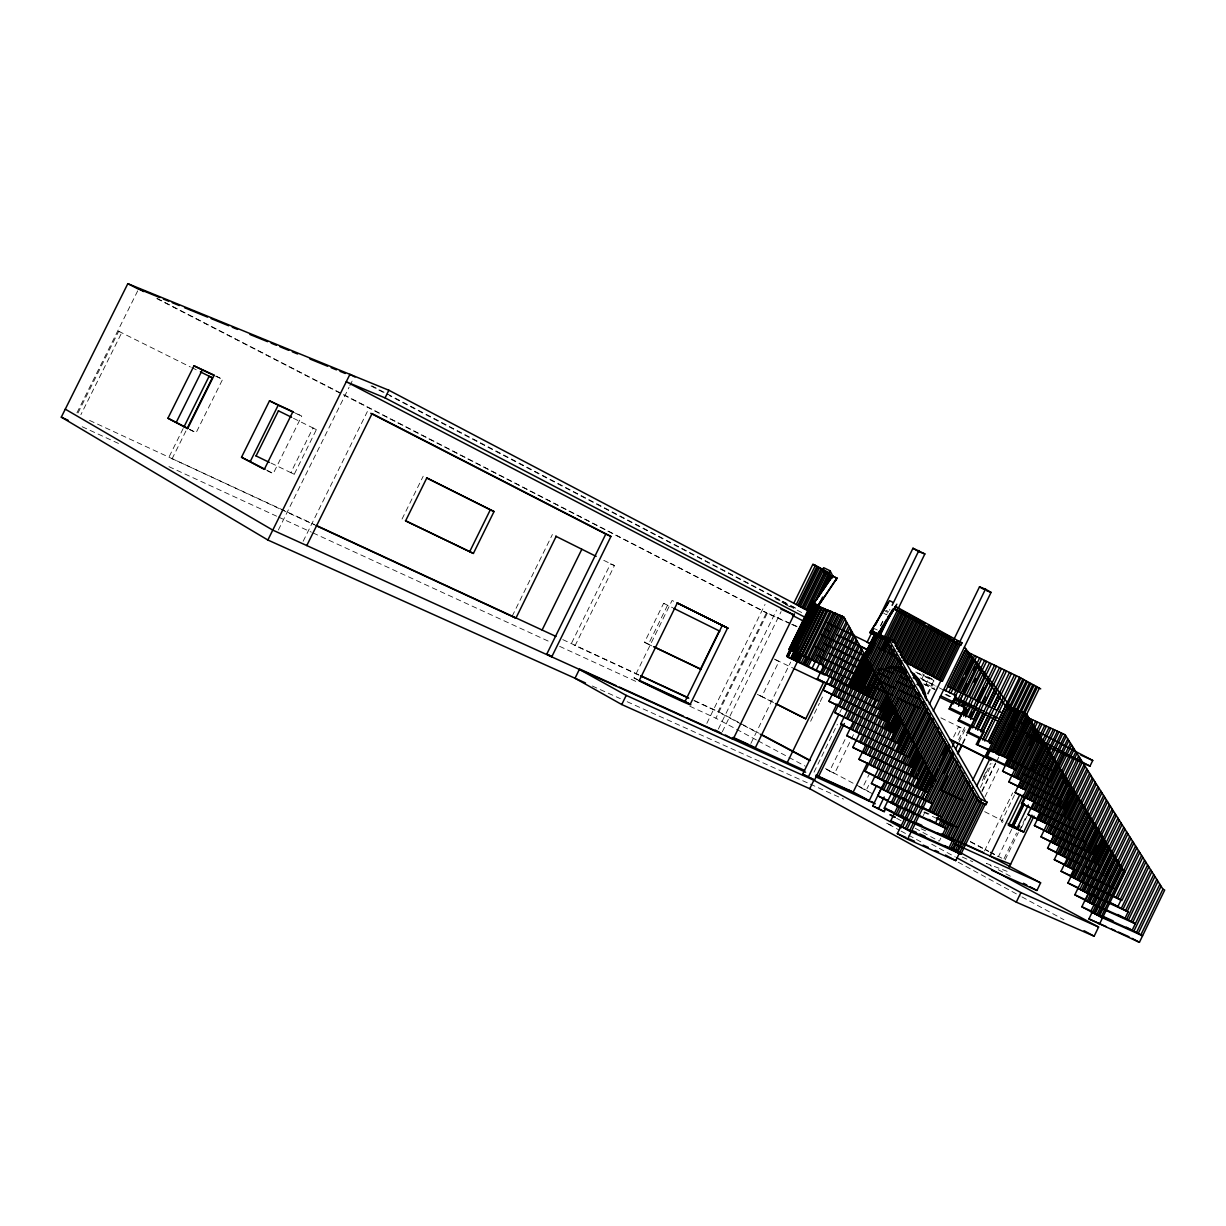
<?xml version="1.0" encoding="UTF-8"?>
<svg xmlns="http://www.w3.org/2000/svg" width="1226" height="1226" viewBox="0 0 1226 1226"><rect width="100%" height="100%" fill="white"/><g stroke="black" fill="none" stroke-linecap="round" stroke-linejoin="round"><path stroke-width="0.75" stroke-dasharray="5 3.75" d="M953.583 736.979L958.548 726.757L961.399 728.014L956.403 738.267M958.625 739.799L965.276 726.114M923.132 815.842L924.802 812.409M959.038 742.036L965.72 728.305M962.425 743.339L968.249 731.386M962.9 743.661L967.053 735.156M939.407 841.021L940.786 838.186M983.543 776.932L986.041 771.798M982.287 780.548L990.593 763.476M980.417 787.475L991.957 763.737M981.934 791.031L996.953 760.135M982.026 791.567L998.73 757.208M985.03 796.747L1000.018 765.928M984.478 850.951L1012.661 792.915M1014.515 794.938L1001.473 821.803L1004.247 823.198M1011.665 829.358L998.378 856.713L990.179 852.361M1004.033 858.721L1016.523 832.975M1005.105 859.916L1018.362 832.592M1019.189 830.891L1025.825 817.221M1021.289 828.056L1027.097 816.118M750.894 743.431L790.663 662.101M810.631 721.271L819.474 703.172M820.271 701.533L823.489 694.943M880.559 625.674L882.996 620.678L882.429 621.613M880.59 625.934L884.39 618.379M839.81 712.551L841.465 709.149M814.033 772.15L837.389 724.305M853.526 734.619L834.615 773.391L829.604 771.093L846.093 737.301M869.924 772.732L862.399 788.165L859.043 786.632M872.192 793.559L866.123 790.509L868.606 785.406M922.029 678.392L923.454 675.48M925.645 685.165L929.002 677.963L915.761 672.032M927.408 693.778L934.089 680.047L922.381 673.902M928.113 694.146L932.833 684.476L922.626 679.878M648.416 644.263L644.524 642.286L663.634 603.315L667.572 605.2L648.416 644.263L651.803 645.887M637.888 680.032L634.041 677.947L672.063 600.464L674.683 601.705M706.82 723.371L765.024 604.464M741.684 724.351L718.007 711.77L766.511 612.693L790.785 623.666M756.396 739.952L715.892 718.206L767.215 613.322L789.881 623.559M718.344 729.072L776.579 610.073M722.298 731.784L781.085 611.636M773.606 702.498L761.821 696.521L778.97 661.442L774.127 659.021M512.192 616.172L552.39 534.505M638.823 675.097L575.117 645.612L614.441 565.584L602.104 559.516M303.159 541.279L367.356 411.553M402.036 519.058L423.185 476.224M183.164 428.533L168.927 457.175L279.697 508.805M172.023 458.953L186.306 430.203M189.31 429.483L196.114 432.717L222.611 379.37L215.868 376.014M267.283 470.769L273.229 473.588L301.734 416.089L294.378 412.411M270.977 463.03L294.24 474.309L316.385 429.621L293.213 418.173M278.363 530.015L349.058 387.278M349.9 385.577L353.257 378.773M76.947 412.825L137.818 290.623M78.004 412.963L118.692 331.281L121.726 332.69L80.901 414.649M887.18 613.812L886.628 614.732L883.793 613.352M889.386 610.196L889.938 609.307M1007.144 871.364L986.47 863.41L991.512 866.108M775.629 598.809L785.284 603.054L389.607 395.691M917.431 673.212L934.013 681.012M891.179 825.205L885.984 822.876L899.409 830.186M962.318 857.066L972.724 861.725M921.906 679.51L937.062 686.499M592.281 686.008L620.356 698.651M627.16 701.716L808.639 783.383M810.309 784.134L843.503 799.076M792.532 624.448L797.728 626.793M791.628 624.34L796.854 626.716M921.124 828.807L926.32 831.151M634.041 677.947L637.443 679.526M924.496 811.842L929.523 814.171M82.142 426.725L120.332 444.302M168.958 466.662L276.601 516.177M278.333 516.974L311.327 532.145M313.059 532.942L550.934 642.347M559.623 646.347L637.75 682.269M689.84 706.237L715.892 718.206M89.544 420.411L314.959 524.82M562.749 639.589L639.19 675.005M694.636 700.674L718.957 711.938L759.185 733.317M281.444 509.618L314.438 524.897M693.901 700.613L718.007 711.77M215.837 376.229L222.611 379.37M295.006 412.978L301.734 416.089M614.441 565.584L610.563 563.761L571.347 643.573L575.117 645.612M316.385 429.621L312.952 427.997L290.884 472.546L294.24 474.309M923.76 683.878L935.101 689.487M775.828 659.833L792.824 667.986M761.821 696.521L756.932 694.177L773.759 702.713M644.524 642.286L651.312 645.52M885.739 610.196L888.559 611.559M885.187 611.084L888.007 612.464M874.399 628.631L877.295 630.026M940.97 717.869L961.399 728.014M118.692 331.281L190.352 366.957M191.823 367.601L196.957 370.145M663.634 603.315L672.63 607.713M945.062 694.468L950.027 696.966M924.067 684.215L934.319 689.349M984.647 811.658L1003.374 821.175M157.388 298.577L766.511 612.693M156.729 298.562L767.215 613.322M926.151 683.817L934.564 688.184M946.334 694.33L951.391 696.95M920.236 677.886L936.174 686.208M939.269 687.832L943.53 690.054M371.938 385.884L796.961 608.724L780.732 601.583L802.402 612.923M929.002 677.963L934.043 680.599M371.018 385.945L387.922 394.803M785.667 604.602L790.601 607.176M970.272 841.48L988.524 851.135M990.179 852.009L1001.795 858.154M970.456 841.925L988.524 851.488M189.509 429.223L196.114 432.717M266.686 470.125L273.229 473.588M825.496 768.549L869.694 792.042M743.37 725.256L758.587 733.347M826.232 769.3L829.604 771.093M860.284 787.414L866.123 790.509M758.082 740.856L805.344 766.204M998.24 869.724L1011.695 876.942M896.681 818.324L901.738 821.037M915.194 828.286L938.748 840.975M931.699 844.193L955.253 856.974M901.095 831.09L922.917 842.982M958.165 862.185L1020.277 896.007M1021.963 896.911L1063.923 919.761M936.848 818.539A35.983 0.935 26.3 0 1 929.66 815.06M928.189 814.325A35.983 0.935 26.3 0 1 923.76 812.148"/><path stroke-width="1.5" d="M889.892 667.465L886.092 668.017L886.245 666.913M943.713 689.732L945.752 690.728L966.011 649.136M964.464 647.129L1011.189 707.402L1009.795 706.666L988.968 749.484L991.88 750.91L1012.707 708.076L1011.327 707.341L987.405 756.319L985.413 756.044L988.294 750.113L990.332 750.174L976.325 744.274L979.222 738.343L980.969 738.037M812.24 601.537L792.088 643.114M818.309 605.276L811.827 602.135L812.562 601.062L815.014 601.69L832.592 576.159L836.791 578.182L817.435 607.253L837.052 578.197L832.561 576.036M831.749 578.074L832.76 575.99L830.109 570.81L823.642 567.699L822.631 569.937L829.052 572.971L831.749 578.074L832.76 575.99M1115.062 813.574L1082.037 882.138L1061.057 871.242L1088.657 814.294L1086.083 811.719L1064.245 856.729L1081.148 864.744M1077.7 838.661L1100.779 791.031M1090.404 817.114L1088.995 816.409L1065.271 865.357L1066.697 866.031M1089.807 817.803L1101.913 792.824M1090.159 818.294L1066.927 866.215L1068.367 866.889L1091.584 818.999L1088.995 816.409M1103.615 795.505L1081.73 840.668L1083.34 841.48M1093.331 821.834L1091.922 821.144L1069.44 867.518L1070.88 868.177M1092.397 822.784L1104.749 797.298M1093.102 823.029L1071.11 868.376L1072.551 869.05L1094.512 823.734L1091.922 821.144M1085.776 842.691L1106.465 799.996M1096.274 826.585L1094.864 825.88L1070.467 876.207L1071.907 876.866M1102.404 908.083L1124.993 918.335L1128.119 911.868L1088.228 893.601L1067.907 882.965L1074.237 869.908L1054.283 859.641L1057.41 853.173L1055.984 852.514L1092.366 777.744M1094.665 828.485L1107.599 801.789M1096.044 827.78L1072.152 877.08L1073.593 877.739L1097.454 828.485L1094.864 825.88M1109.315 804.501L1086.788 850.982L1088.427 851.794L1110.465 806.31M1099.232 831.351L1097.822 830.646L1074.681 878.383L1076.121 879.057M1097.822 830.646L1099.002 832.561L1076.367 879.272L1077.807 879.931L1112.181 809.053M1102.205 836.132L1100.779 835.427L1078.911 880.59L1121.008 900.099L1117.897 906.535L1105.76 900.972M1096.672 845.235L1092.504 853.832L1090.864 853.02M1100.841 836.638L1113.331 810.846M1080.596 881.463L1101.975 837.358L1100.779 835.427M1093.899 904.987L1095.339 905.646L1074.834 894.811L1081.194 881.693M1105.193 840.929L1103.768 840.239L1079.968 889.371L1081.409 890.03M1116.227 815.397L1093.546 862.2L1091.906 861.372M1104.963 842.17L1081.669 890.26L1083.11 890.919L1106.388 842.86L1103.768 840.239M1117.959 818.14L1096.013 863.441L1097.653 864.284L1119.215 820.133M1108.181 845.771L1106.756 845.066L1084.228 891.593L1085.669 892.252M1107.967 847.013L1085.929 892.497L1087.37 893.156L1109.392 847.702L1106.756 845.066M1097.837 870.276L1100.136 865.525M1102.618 860.391L1120.87 822.738M1102.526 917.814L1081.838 906.796L1088.228 893.601M1122.035 824.577L1085.301 900.451L1086.742 901.11M1110.971 851.871L1087.018 901.355L1088.458 902.014L1112.396 852.56L1109.775 849.924L1111.2 850.614M1103.63 868.973L1123.782 827.335M1124.947 829.19L1102.864 874.812L1101.209 873.969M1114.219 855.487L1112.794 854.798L1089.592 902.719L1091.033 903.363M1114.005 856.759L1091.309 903.623L1092.749 904.282L1115.43 857.449L1112.794 854.798M1111.921 862.506L1105.362 876.084L1107.017 876.927L1101.852 874.49M1113.576 859.12L1126.709 831.979M1127.889 833.833L1103.936 883.287L1081.485 872.805M1117.254 860.391L1115.829 859.702L1090.68 911.623L1132.165 930.273L1156.762 879.41M1023.434 715.647L1065.103 734.696L1162.938 889.157L1164.7 890.045L1139.414 942.334L1088.918 918.918L1092.121 912.282M1117.039 861.663L1092.412 912.542L1093.853 913.201L1118.48 862.353L1115.829 859.702M1108.932 879.44L1110.587 876.008M1117.223 862.307L1129.667 836.622M1108.105 885.433L1130.847 838.492M1120.303 865.295L1118.878 864.621L1095.002 913.937L1096.442 914.581M1120.104 866.598L1096.734 914.857L1098.189 915.5L1121.529 867.272L1118.878 864.621M1119.583 868.207L1132.625 841.297M1112.304 887.593L1133.805 843.166M1025.166 713.471L1027.603 715.907L1007.113 758.097L1004.171 756.657L1025.166 713.471L1026.545 714.206L1123.368 870.245L1121.943 869.556L1099.339 916.251L1100.795 916.895M1135.582 845.986L1101.086 917.171L1142.571 935.79L1126.28 927.147M1099.308 924.496L1125.131 871.134L1121.943 869.556M901.386 827.765L813.849 780.272L626.225 695.387L579.362 669.411L575.025 678.254L621.751 704.536L809.727 788.716L1016.277 902.137L1094.144 936.22L1098.588 927.04L952.204 848.223M1136.778 847.871L1113.407 896.16L1121.867 900.543L1142.77 857.326M1115.936 897.463L1138.571 850.691M1117.622 898.336L1139.766 852.591M1120.166 899.654L1141.575 855.426M1121.3 908.297L1144.578 860.177M1123.001 909.186L1145.789 862.093M1125.56 910.535L1147.613 864.958M1127.261 911.424L1148.823 866.874M1126.709 919.239L1150.647 869.755M1128.426 920.144L1151.873 871.671M1131 921.492L1153.697 874.567M1132.717 922.396L1154.923 876.498M1133.897 931.193L1157.988 881.356M1136.487 932.572L1159.842 884.268M1138.218 933.492L1161.083 886.229M1140.839 934.871L1162.938 889.157M870.245 632.156L889.494 600.648L892.436 602.058M941.17 734.65L915.899 786.54L927.362 792.364L949.414 747.063M901.876 817.711L926.841 766.419M963.161 691.816L967.237 683.449M973.75 670.04L975.39 666.699M979.62 658.01L976.202 665.028L1006.898 707.8L1008.906 708.766M917.523 787.383L942.258 736.596M958.18 704.23L977.72 664.063L958.18 704.23L956.127 703.234L976.111 662.147M958.563 706.299L961.445 700.383M964.326 694.452L981.612 658.975M943.039 739.094L919.163 788.149L870.245 765.055L896.313 711.478M959.161 853.296L957.506 852.56L981.796 802.57L983.543 803.444L955.759 860.637L907.592 839.212L897.34 833.619L928.557 769.514M919.975 788.64L943.913 739.493M902.581 827.259L929.691 771.568M921.615 789.483L945.001 741.454M962.272 706.268L964.433 701.824M974.011 682.162L975.681 678.714M979.865 670.116L984.585 660.416M981.612 669.09L963.299 706.712L961.245 705.716L980.003 667.159M923.255 790.249L945.782 743.967M905.14 828.653L931.423 774.663M963.544 708.72L966.425 702.789M986.578 661.381L969.306 696.874L972.279 698.33M924.082 790.755L946.656 744.351M984.34 711.494L981.352 710.053L972.708 727.83L958.211 720.765L962.287 713.838M961.812 713.363L965.26 707.739L940.71 695.801L940.127 697.333L953.598 703.877M958.211 720.765L965.26 707.739M942.733 754.649L946.012 747.921M906.857 829.573L932.572 776.748M948.617 744.58L922.35 798.54L874.874 776.38M983.957 672.109L963.36 714.36L965.46 715.325L985.443 674.193M963.636 716.091L966.931 709.318M984.279 673.672L989.566 662.822M931.208 782.924L937.844 769.315M939.499 765.913L947.775 748.887M909.431 830.967L934.304 779.859L843.902 617.122L842.262 616.249L819.29 663.235L822.462 664.783L844.883 618.885L842.262 616.249M949.46 749.178L924.818 799.812L919.086 796.839M965.628 717.057L971.39 705.211M991.558 663.787L974.272 699.295L992.202 708M952.25 746.803L954.747 741.684M907.592 839.212L950.564 751.155M952.188 751.967L928.113 801.436L926.473 800.67M969.444 716.812L971.912 711.739M977.26 700.736L983.88 687.142M988.003 678.652L994.547 665.228M928.956 801.957L952.25 754.097M944.005 772.932L953.2 754.051M955.698 748.902L958.211 743.753M970.594 717.823L989.413 679.143L970.594 717.823L968.54 716.812L987.773 677.196M970.609 719.478L976.371 707.632L979.359 709.072M979.252 701.701L996.539 666.193M930.611 802.815L953.384 756.013M954.196 758.48L928.879 810.662L881.264 788.64M991.313 714.896L979.789 738.619L967.268 732.504L970.149 726.574L971.62 725.93M991.742 682.162L973.613 719.34L975.727 720.321L993.305 684.169M954.947 758.71L929.706 811.106L933.017 812.731L957.812 761.76M957.445 753.576L961.598 745.04M971.498 725.24L978.578 710.697M982.241 703.157L985.382 696.72M991.65 683.832L999.527 667.634M940.557 789.605L947.177 775.997M957.935 753.867L962.073 745.362M967.268 732.504L968.647 732.045L974.593 719.831M931.362 811.98L956.188 760.963M984.233 704.122L1001.519 668.599M957.874 763.921L933.875 813.282L937.185 814.922L960.632 766.725M975.835 727.922L995.573 687.25M975.697 729.286L983.558 713.118M988.033 703.908L994.531 690.56M995.359 688.843L1004.508 670.04M935.545 814.156L959.038 765.867M977.689 730.252L986.332 712.475L999.297 718.773M989.213 706.544L1006.5 671.005M938.059 815.474L960.74 768.84M938.886 815.918L935.469 822.937L887.716 801.068M980.969 730.435L999.466 692.292M980.677 731.707L989.321 713.93M992.953 706.452L998.194 695.678M999.006 694.023L1009.504 672.446M961.858 770.847L939.729 816.363L922.274 807.214M954.027 841.572L904.42 819.075L884.222 808.24L891.225 793.881L941.384 817.114L962.671 773.33M1001.121 694.238L983.022 731.432M1011.496 673.411L994.209 708.965L997.198 710.421L1014.484 674.852M964.402 772.165L938.84 824.715L940.48 825.481M977.996 744.151L983.942 731.937L959.314 719.938M964.709 775.874L940.526 825.604L942.166 826.37L965.506 778.387M983.129 739.063L1003.466 697.272M982.777 740.075L994.317 716.352M984.769 741.04L1016.492 675.817M943.055 826.952L966.425 778.878M944.74 827.841L967.59 780.855M967.314 695.908L947.453 686.269L964.709 650.822L1019.48 677.273L988.202 741.577L1007.282 702.36M969.23 781.652L946.395 828.607L897.784 806.402L877.785 795.781L884.743 781.514L865.127 771.307L895.241 709.532M969.322 783.889L943.851 836.27L947.208 837.925L971.268 788.425M1006.837 706.774L1020.829 678.009M989.597 743.4L1006.898 707.8M972.632 780.288L984.126 756.657L949.537 739.339M945.553 837.174L970.471 785.927M1008.033 709.548L1022.836 679.097M985.811 756.243L988.708 750.312M1010.193 708.567L1024.17 679.832M973.03 787.245L948.096 838.538L949.752 839.289M1011.848 710.16L992.263 752.028M1012.216 709.639L1026.162 680.936M973.383 790.954L949.813 839.442L951.468 840.193L974.21 793.406M976.494 786.402L989.658 759.292L991.405 760.013L950.119 739.508L989.658 759.292L984.126 756.657M1014.377 708.659L1027.495 681.656M994.255 751.982L1015.143 709.026M948.909 847.932L975.13 794.004M1029.488 682.744L1012.278 718.145L1013.626 718.85M996.432 754.051L1030.821 683.48M976.279 796.072L950.625 848.852L952.28 849.587L977.919 796.854M998.056 753.775L1018.99 710.728L1017.442 710.053L996.539 753.055L999.466 754.48L1020.369 711.463L1018.99 710.728M1005.672 740.014L1018.622 713.379M1032.813 684.568L1015.618 719.907L1016.952 720.612M953.2 850.231L978.042 799.137M1034.131 685.288L1000.339 754.848L1003.282 756.289L1024.231 713.18L1021.289 711.754M979.191 801.206L954.916 851.166L956.571 851.901L980.846 801.988M1001.872 755.584L1022.836 712.444M1023.036 713.256L1036.108 686.376M1004.002 755.645L1037.426 687.096M1005.703 757.392L1039.403 688.169M1006.822 757.009L1016.553 736.995M1023.036 723.646L1026.285 716.965M897.784 806.402L890.75 820.853L911.148 831.902L960.893 854.231L985.198 804.225M1029.196 718.467L1027.802 717.731L1004.998 764.656L1006.408 765.361M874.475 634.976L870.016 632.631L886.398 639.711L978.517 800.992L986.01 804.624L987.16 802.248L985.827 801.574L893.555 640.983L871.027 630.562L870.016 632.616L870.797 633.045M1008.707 757.913L1028.17 717.854M1012.783 776.242L1002.592 771.154L1005.596 764.978M1006.347 763.43L1008.6 758.802L988.968 749.484M1028.875 719.447L1006.546 765.392L1007.941 766.097L1030.254 720.183L1027.802 717.731M1010.714 760.932L1031.005 719.172M1030.468 722.022L1008.845 766.495L1011.802 767.936L1032.92 724.474L1030.468 722.022L1031.848 722.758M1031.235 723.386L1032.859 720.045M1010.393 767.231L1031.526 723.738M1035.648 721.332L1012.722 768.334L1015.68 769.775L1035.602 728.78L1033.135 726.328L1034.529 727.049M1014.27 769.07L1034.208 728.045M1032.598 732.213L1037.472 722.175M1019.036 786.862L1008.814 781.82L1014.852 769.392M1029.641 745.224L1040.215 723.447M1036.889 732.382L1015.128 777.161L1013.58 776.41L1035.817 730.65L1038.284 733.102L1016.538 777.866M1041.977 724.26L1021.626 766.173L1022.622 766.648M1046.422 726.298L1020.446 779.736L1017.473 778.28L1038.499 734.987L1039.893 735.723M1037.349 740.611L1044.69 725.501M1038.499 734.987L1039.587 736.719L1019.036 779.031L1017.473 778.28M1063.065 816.087L1015.113 792.578L1021.181 780.088L1002.592 771.154M1041.211 739.339L1018.331 786.418L1021.319 787.874L1043.694 741.822L1041.211 739.339L1042.606 740.075M1042.284 741.086L1019.909 787.184L1023.25 788.87M1042.483 740.933L1049.012 727.478M1050.743 728.259L1030.315 770.311L1028.599 769.499M1043.924 743.722L1022.254 788.318L1025.243 789.789L1046.406 746.205L1043.924 743.722L1045.318 744.458M1019.986 794.387L990.072 856.009L1040.613 882.858L1036.92 890.474L991.803 870.276M1032.461 768.702L1034.131 765.285M1035.786 761.867L1044.092 744.749M1023.833 789.084L1045.012 745.485M1045.073 746.236L1053.257 729.409M1023.128 795L1008.416 825.282L1023.71 832.086L1031.94 815.137M1034.56 771.445L1038.652 763.032L1046.805 767.491M1034.483 772.303L1054.942 730.175M1023.097 796.486L1046.621 748.059L1048.015 748.795M1093.316 854.246L1034.376 825.573L1040.537 812.884L1021.473 803.474L1024.522 797.191M1024.675 797.268L1047.709 749.837L1046.621 748.059M1047.54 751.507L1057.364 731.263M1025.932 796.548L1011.879 825.496L1016.676 827.765L1008.155 823.443M1026.085 797.957L1049.104 750.557L1047.709 749.837M1012.492 827.642L1024.108 803.72M1038.223 774.648L1058.912 731.937M1022.193 831.167L1013.396 826.293L1024.154 804.118M1027.051 798.417L1049.349 752.488L1050.759 753.208M1028.629 799.199L1050.452 754.251L1049.349 752.488M1050.559 754.955L1061.226 732.979M1030.055 799.888L1051.847 754.986L1050.452 754.251M1008.308 824.853L1016.86 828.669L1028.353 804.976M1042.315 776.211L1062.773 733.669M1031.005 800.363L1052.107 756.917L1053.502 757.637M1017.887 829.052L1019.526 825.68M1032.598 801.145L1053.211 758.695L1052.107 756.917M1053.578 758.419L1065.103 734.696M1044.904 822.952L1066.038 779.399L1068.582 781.927L1047.954 824.439L1027.894 814.462L1054.605 759.43L1053.211 758.695M1046.069 777.79L1066.176 736.382M1054.866 761.377L1031.924 808.639L1034.943 810.11L1057.379 763.89L1054.866 761.377L1056.276 762.097M1033.518 809.421L1067.785 738.926M1046.973 785.682L1068.857 740.627M1059.049 766.572L1057.64 765.852L1035.909 810.601L1038.943 812.087L1071.616 744.994M1009.243 867.043L1033.993 816.056M1050.667 781.698L1064.015 754.205M1058.253 768.334L1070.467 743.171M1037.518 811.397L1058.758 767.645L1057.64 765.852M1061.839 771.062L1060.429 770.342L1036.844 818.937L1039.878 820.424L1074.252 749.147M1061.501 771.476L1073.164 747.431M1038.453 819.734L1061.547 772.15L1060.429 770.342M1063.233 774.863L1040.859 820.945L1043.908 822.431L1065.762 777.391L1063.233 774.863L1064.628 775.583M1062.973 778.311L1075.876 751.722M1042.483 821.742L1064.352 776.671M1076.964 753.438L1055.663 797.344L1058.007 798.478M1065.425 783.184L1078.604 756.013M1046.529 823.765L1067.172 781.223M1058.069 845.48L1056.643 844.791L1078.512 799.674L1080.075 800.455L1058.069 845.48L1040.951 836.806L1047.142 824.041M1079.692 757.745L1057.333 805.712M1070.267 784.671L1068.857 783.95L1045.855 831.366L1047.28 832.056M1058.942 806.493L1061.44 801.36M1068.903 785.973L1081.332 760.335M1069.992 785.774L1047.479 832.178L1048.904 832.868L1071.401 786.494L1068.857 783.95M1067.003 793.866L1082.435 762.066M1016.277 902.137L1020.921 892.589L956.939 857.893M1084.091 764.672L1062.881 808.394L1060.521 807.26M1072.842 790.356L1051.556 834.232L1052.981 834.921L1074.252 791.077L1071.723 788.548M1067.769 802.325L1064.444 809.16L1066.819 810.309L1086.818 768.978M1071.922 793.774L1085.194 766.419M1067.34 858.261L1047.571 848.162L1053.808 835.32M1075.953 793.835L1074.543 793.115L1050.897 841.894L1052.322 842.568M1063.785 816.455L1066.022 811.827M1074.543 793.115L1075.692 794.969L1052.536 842.722L1059.295 845.833M1045.609 745.929L1089.975 766.143L1092.734 760.472L1030.668 727.815M1076.229 794.831L1087.922 770.725M1053.962 843.396L1077.102 795.674L1075.692 794.969M1078.819 798.448L1077.409 797.743L1054.988 843.963L1056.429 844.637M1067.739 818.386L1089.577 773.345M1078.374 800.517L1090.696 775.108M1081.7 803.091L1080.29 802.371L1082.849 804.946L1059.065 854.016L1057.624 853.342L1093.485 779.506M1084.596 807.735L1083.171 807.03L1085.746 809.604L1063.187 856.131L1060.107 854.614L1095.155 782.157M1061.762 855.457L1096.274 783.92M1076.704 830.462L1097.96 786.586M1086.619 814.095L1099.094 788.364M1065.915 857.587L1087.247 813.589M843.902 617.122L812.225 604.295L786.74 656.4L791.628 658.653L819.014 603.544M829.619 580.48L831.243 577.139M819.704 607.115L816.899 605.813L791.214 658.377L793.605 659.542L796.823 652.968L801.666 655.144L798.785 653.749L821.389 607.514L822.263 607.835L824.286 608.862L798.54 661.795L791.628 658.653L794.831 652.094L792.226 658.929M830.278 579.515L831.351 577.323M817.512 607.207L820.025 602.058M793.023 657.289L797.927 647.267M815.382 611.575L822.646 597.093M821.052 609.644L799.321 654.086L796.502 652.722L819.045 606.609L821.88 607.927M819.826 606.901L797.268 653.06L796.502 652.722M794.755 660.063L797.973 653.489M795.337 660.324L798.555 653.734M795.919 660.584L799.137 653.994L801.773 655.19M822.263 607.835L799.628 654.132L798.785 653.749M836.96 578.013L835.933 580.097M796.839 661.013L800.057 654.408M800.823 654.761L755.247 747.937L750.067 745.132M797.988 661.55L801.222 654.929M852.3 632.233L830.492 676.859L798.172 661.565L824.071 608.571L825.144 609L799.214 662.055M810.386 659.144L804.225 656.232L826.952 609.736L828.132 610.211L805.375 656.753M802.877 663.818L806.126 657.167M803.658 664.17L806.907 657.534M831.427 611.59L808.624 658.255L807.306 657.642L810.401 659.144L833.19 612.51L831.427 611.59L830.079 611.023L807.275 657.703L804.225 656.232M804.164 664.415L807.413 657.764M805.16 664.875L808.409 658.224M806.708 665.611L809.972 658.944M808.286 666.346L811.535 659.665L822.462 664.783M814.983 661.289L811.842 659.741L834.691 612.969L836.209 613.628L837.848 614.502L814.983 661.289L813.497 660.584M836.209 613.628L813.328 660.446L811.842 659.741M812.118 668.155L838.461 614.609L839.979 615.253L817.052 662.193M816.24 670.101L819.52 663.404L823.918 665.473L817.344 678.913L827.274 683.863M820.792 663.94L843.227 618.011M821.435 672.568L846.354 621.536M822.937 673.273L847.335 623.314M825.19 674.346L848.821 625.98M826.707 675.066L849.879 627.881M828.975 676.139L851.304 630.44M787.276 762.511L826.462 682.284M872.069 714.13L823.09 690.008L829.695 676.476L878.398 700.904L898.888 658.883M829.466 684.721L853.786 634.915M830.998 685.441L854.783 636.708M833.282 686.545L856.284 639.42M834.814 687.265L857.296 641.229M837.205 705.302L828.883 701.226L835.534 687.617L817.344 678.913M839.641 682.346L842.814 675.832M833.787 695.188L858.798 643.941M835.32 695.924L859.809 645.75M837.619 697.042L861.326 648.493M870.245 632.723L871.196 630.777L878.659 634.547M839.166 697.778L862.338 650.316M841.986 723.784L814.524 780.073L802.678 774.204L836.975 703.954M873.755 628.586L867.088 642.271L871.425 644.186M875.425 625.168L912.972 548.252L924.864 553.937L898.352 608.28L895.762 606.855M856.162 740.427L913.692 768.212L846.691 735.661L853.449 721.808L834.753 712.567L863.824 652.998M848.959 686.882L874.399 634.777L879.67 637.076L854.261 689.441L850.43 687.587M839.641 706.482L875.027 634.057M864.545 655.91L875.088 634.302M864.805 655.971L872.314 640.585M865.587 655.174L868.958 648.048M850.553 687.694L875.9 635.436L877.479 636.263L875.962 635.62M873.341 642.807L876.651 636.018M841.955 707.617L878.889 632.018L879.962 632.555M808.24 777.223L838.982 714.268M866.123 658.73L876.942 636.233M892.13 605.353L918.918 550.489M866.2 659.159L880.069 630.394M855.319 681.671L881.494 628.034M866.322 659.695L882.919 626.026M852.668 688.644L885.126 621.72M869.77 653.749L874.797 643.451M879.854 633.413L886.536 619.743M843.519 708.383L867.395 659.419M879.594 634.746L888.758 615.759M879.64 634.976L889.019 615.973M879.885 635.252L891.241 611.989M880.007 635.543L892.574 609.797M924.266 625.505L894.398 609.153L895.424 607.069M845.848 709.517L868.943 662.193M859.043 683.418L881.249 637.918L878.153 636.417M883.456 638.731L881.938 638.072L856.392 690.422L857.985 691.219L883.456 638.731L885.034 639.574M897.309 658.055L860.361 733.868L840.684 724.045L869.97 664.048M809.727 788.716L813.849 780.272M883.977 637.75L897.34 610.364L894.75 608.954M846.384 718.313L871.517 666.821M862.782 685.165L898.842 611.192L901.049 612.111M867.257 763.246L853.035 792.425L818.447 776.686L844.377 723.524M847.948 719.095L872.544 668.691M882.766 647.757L900.313 611.805M861.633 692.905L887.256 640.386L888.835 641.229L850.308 720.26M861.725 692.996L865.035 686.223M883.44 650.27L901.815 612.632L898.842 611.192M902.581 613.245L884.252 650.807L885.708 651.45M863.886 693.977L889.555 641.382M851.871 721.026L875.134 673.35M890.72 641.198L904.052 613.858L906.29 614.977M889.739 644.799L865.403 694.682L867.671 695.755L891.241 647.435M866.322 693.073L868.79 688.001M892.222 642.01L905.554 614.67M890.459 647.405L866.997 695.494L824.056 673.902M850.859 729.118L876.697 676.154M891.348 645.979L888.022 652.799L889.478 653.443M893.018 642.562L906.32 615.299L908.527 616.218M894.474 643.206L907.792 615.912L909.294 616.724L895.149 645.704M852.438 729.914L877.739 678.039M893.815 650.056L870.782 697.288L869.173 696.475L892.237 649.213M890.995 654.224L892.651 650.822M894.275 649.673L891.792 654.776L893.248 655.42M895.93 646.255L910.044 617.337L912.251 618.256M854.798 731.094L879.303 680.859M871.456 697.563L894.582 650.163M896.558 648.6L911.516 617.95M856.376 731.876L894.75 653.657M898.06 649.397L913.002 618.762L913.738 619.069M874.582 699.081L896.329 654.485M898.014 651.65L913.768 619.36L915.975 620.279M858.767 733.071L897.11 654.592M919.255 779.644L852.76 747.4L859.564 733.47M899.47 652.293L915.24 619.973L919.669 622.318M900.145 654.776L916.711 620.785M900.911 655.312L917.462 621.383M859.349 742.036L899.654 659.036M901.554 657.657L918.933 622.011L920.404 622.808L903.041 658.439M860.943 742.849L900.666 660.814M901.432 663.358L878.996 709.364L877.387 708.551L882.843 711.203L904.006 667.802M902.98 660.661L921.14 623.406L923.362 624.325M879.701 709.655L901.371 665.212M863.334 744.059L887.21 695.111M922.626 624.019L904.436 661.304L905.922 662.086L924.097 624.831L921.14 623.406M881.233 710.406L902.413 666.959M864.943 744.856L888.283 697.012M881.969 710.743L878.705 717.409L884.161 720.045L906.52 674.193M927.362 792.364L858.905 759.277L865.74 745.27M940.924 680.614L906.688 662.607L924.818 625.429L927.025 626.348M880.299 718.175L903.96 669.657M863.932 753.086L889.877 699.877M881.846 718.926L905.799 669.779M865.541 753.913L890.95 701.808M906.688 662.607L909.631 664.032L927.76 626.838L928.496 627.145M883.456 719.723L906.566 672.308M867.962 755.139L892.543 704.705M907.577 675.955L885.724 720.796L888.053 721.93L823.09 690.008M869.571 755.967L893.708 706.789M913.309 665.979L931.423 628.846L929.952 628.049L911.837 665.197L913.309 665.979L910.382 664.553L928.48 627.421L932.158 629.153M887.333 721.593L909.14 676.844M887.348 722.053L898.229 699.74M909.094 678.637L884.743 728.612L894.106 733.194L839.764 706.544M886.291 729.363L889.586 722.62M893.693 714.191L910.136 680.476M934.35 630.348L932.128 629.428L914.06 666.484L916.987 667.909L935.055 630.838L935.806 631.145M935.76 631.421L917.738 668.415L920.649 669.84L938.687 632.831L935.76 631.421L939.438 633.137M887.9 730.16L911.73 681.304M888.635 730.512L911.684 683.204M937.246 632.034L919.193 669.074L920.649 669.84M872.621 766.342L897.938 714.406M890.199 731.278L912.726 685.058M874.245 767.185L899.026 716.352M891.808 732.075L914.32 685.87M892.543 732.428L914.289 687.801M876.697 768.441L900.65 719.279M890.827 739.937L915.362 689.594M924.312 671.756L942.319 634.807L940.863 634.026L922.841 670.99L924.312 671.756L921.385 670.346L939.392 633.398L941.599 634.332M930.258 715.647L892.053 794.325L871.41 783.475L901.738 721.24M895.731 733.991L916.144 692.092M916.941 692.353L893.187 741.102L898.704 743.83L920.649 698.805M877.326 777.652L918.81 692.521M945.215 636.309L943.009 635.375L925.032 672.262L927.944 673.672L945.92 636.784L946.656 637.091M878.965 778.51L919.577 695.035M897.125 743.048L920.404 695.28M876.544 785.636L869.05 801.022L847.764 789.59M897.355 742.91L914.857 707.019M931.576 675.587L930.12 674.821L931.576 675.587L949.522 638.761L948.081 637.964L930.12 674.821L928.664 674.162L946.595 637.351L950.257 639.068M881.433 779.797L906.121 729.133M952.403 640.248L950.196 639.313L932.281 676.078L935.193 677.488L933.737 676.721L951.667 639.941M921.431 701.287L896.988 751.385L903.347 754.557L925.952 708.168M883.088 780.655L907.225 731.11M897.784 751.783L922.243 701.594M885.938 808.24L884.283 811.643L872.759 805.942L881.923 787.123M933.231 711.126L991.068 592.403L985.474 589.154L979.497 586.856L935.086 678.009L942.38 681.273L960.234 644.631L957.322 643.221L939.484 679.863M899.363 752.58L924.113 701.778M882.092 789.084L908.88 734.083M900.987 753.362L924.894 704.291M937.354 678.622L955.238 641.888L956.663 642.669L938.794 679.373L935.882 677.963L953.767 641.275L957.414 642.991M883.731 789.942L909.983 736.075M901.754 753.76L924.894 706.268M886.229 791.26L911.638 739.079M878.383 808.976L884.237 796.961M911.837 740.32L926.044 711.141M929.369 704.306L958.809 643.849M959.743 641.964L985.474 589.154M911.669 741.607L927.561 708.98M887.885 792.134L927.592 710.911M903.225 762.97L906.535 756.151M960.969 644.937L961.966 642.899L895.378 606.349L894.367 608.448L960.969 644.937L955.805 642.761M907.347 756.549L928.649 712.812M890.382 793.437L914.427 744.075M909.784 755.66L930.258 713.639M916.65 745.209L929.921 717.946M931.331 717.547L908.022 765.392L909.661 766.173L932.94 718.359M891.057 802.831L917.217 749.117M910.443 766.618L933.783 718.697M892.743 803.72L918.351 751.14M949.43 687.234L966.701 651.772L970.348 656.86M912.052 767.43L934.059 722.252M968.387 652.033L948.817 692.215L950.87 693.211L969.889 654.132M862.322 752.274L909.523 774.694L912.864 767.828M895.256 805.068L920.036 754.174M914.504 766.541L934.856 724.735M952.403 688.675L969.674 653.213M935.683 725.102L911.133 775.522L916.818 778.403L939.438 731.922M896.942 805.957L921.155 756.212M954.395 689.64L971.666 654.178M936.771 727.033L912.757 776.334L914.381 777.115M895.945 814.524L938.38 727.846M915.194 777.575L916.849 774.173M918.504 770.771L938.396 729.899M958.18 689.441L963.759 677.963M965.352 674.683L974.639 655.619M961.092 714.835L949.169 709.042L956.019 695.632L953.966 694.636L972.218 657.136M897.631 815.428L923.99 761.3M949.169 709.042L973.781 659.144M954.318 702.406L956.479 697.962M959.36 692.046L976.632 656.569M900.175 816.792L941.062 732.734M621.751 704.536L626.225 695.387M677.319 602.947L727.539 628.095L690.238 704.245A40.197 1.195 26.1 0 1 676.537 698.835A40.197 1.195 26.1 0 1 639.175 680.721L677.319 602.947L728.213 628.325L677.074 602.977M719.218 630.976L700.567 669.044L654.715 647.144M639.175 680.721L690.238 704.245L685.043 701.456L722.221 625.567M793.804 603.238L812.93 564.144L829.052 572.971L827.611 572.373M796.272 604.525L815.367 565.477L813.926 564.88L816.991 566.366L797.896 605.383M794.448 613.874L733.117 739.263L725.317 735.018M817.957 567.102L798.908 606.042L800.348 606.671L819.412 567.684L817.957 567.102L821.022 568.573L801.973 607.529L800.532 606.901M821.987 569.308L802.969 608.188L804.409 608.816L823.443 569.891L821.987 569.308L825.052 570.78L806.034 609.659M809.298 609.23L827.458 572.098L826.002 571.5L807.03 610.318L808.455 610.946L388.857 390.236L127.826 283.666L61.3 417.147L267.866 540.022L585.476 682.959M812.623 601.966L788.946 649.504L812.623 601.966L814.754 603.023L813.696 605.184L814.83 605.491M797.973 632.11L805.084 617.582M812.715 604.433L786.74 656.4M795.214 652.263L793.866 651.68L790.663 658.224L787.95 656.921L814.754 603.023M815.014 601.69L830.109 570.81M816.056 600.173L829.205 573.262M816.746 599.162L829.312 573.462M816.24 605.92L814.156 604.878L787.95 656.921M817.788 597.66L829.466 573.768M818.478 596.664L829.573 573.952M819.504 595.162L829.726 574.258M792.655 651.021L815.075 605.169L815.811 605.429L793.375 651.343L792.655 651.021L797.207 653.136M821.221 592.679L829.987 574.733M822.907 590.212L830.247 575.224M823.596 589.231L830.339 575.423M824.608 587.76L830.492 575.714M825.282 586.779L830.6 575.898M826.278 585.323L830.753 576.189M790.985 658.377L794.187 651.818M827.948 582.902L830.998 576.664M828.623 581.921L831.105 576.848M473.389 553.447L494.032 511.548L426.817 477.91L405.591 520.866L473.389 553.447L405.423 520.682M316.17 525.693L515.901 618.18L556.206 536.283M542.107 630.026L581.814 549.309M546.781 654.102L605.782 534.092L610.962 536.421L551.746 656.86L546.781 654.102L551.976 656.462M306.776 545.57L372.076 413.606L610.962 536.421M780.977 609.169L793.927 614.931L346.253 381.746L385.056 397.898L388.857 390.236M469.727 551.577L490.308 509.801L494.032 511.548M167.931 418.235L193.999 365.808L214.198 375.171L187.609 428.671L167.931 418.235L187.869 428.349M176.329 422.234L202.305 369.961L214.152 375.447M183.992 426.847L209.11 376.305L212.343 377.807L187.149 428.518M241.507 457.252L269.505 400.825L292.907 411.675L264.31 469.359L241.507 457.252L265.046 469.251M250.303 461.436L278.21 405.178L293.336 412.197M256.019 456.041L278.486 410.741M267.866 540.022L349.931 374.344L355.004 377.01M878.582 634.363L896.85 604.188M895.271 607.253L879.103 633.98L878.015 633.444M871.502 630.287L874.414 625.582M875.272 624.172L884.329 609.506M885.157 608.157L888.589 602.579M952.05 703.126L952.97 701.762M811.658 603.1L811.796 604.127M926.504 700.23L925.385 693.61L924.511 694.085L918.059 680.047L918.734 679.158L913.845 673.825L913.186 674.714L918.059 680.047L921.875 686.575L925.369 698.13M887.639 638.424L886.383 639.696L888.022 638.026L980.08 798.816L981.413 799.49L980.264 801.881L978.517 800.992M886.383 639.696L888.022 638.026M913.125 677.825L918.059 680.047L918.826 679.281L922.626 685.794L921.875 686.575L916.941 684.338M997.136 689.273L977.888 728.934M921.875 686.575L922.703 685.947L925.339 693.456L923.055 693.41M880.988 669.411L878.429 670.315L881.494 669.396M878.414 669.227L881.479 668.308M982.103 732.412L983.942 731.937M889.999 666.561L901.079 667.143M887.976 667.848L891.731 667.496M900.773 668.247L893.616 667.327L900.773 668.247L899.332 667.603M814.156 604.878L815.581 605.705M918.933 551.7L924.864 553.937M986.578 590.671L991.068 592.403M1010.653 864.161L990.072 856.009L941.323 833.849M159.855 297.596L138.661 288.922L143.764 291.558M163.395 299.037L168.682 301.213M172.222 302.653L179.287 305.55M184.574 307.711L207.531 317.105M211.071 318.545L228.726 325.779M232.25 327.219L237.553 329.396M249.92 334.453L267.575 341.671M271.115 343.111L276.402 345.288M279.942 346.728L288.769 350.345M292.294 351.785L297.596 353.962M309.963 359.019L327.618 366.237M331.143 367.677L336.445 369.854M339.97 371.294L345.272 373.47M894.398 609.153L897.34 610.364M901.815 612.632L904.788 614.165M907.822 616.111L910.029 617.03M918.933 622.195L921.14 623.115M922.611 624.218L924.833 625.137M788.87 657.458L787.644 656.952L824.546 674.974M956.786 640.738L961.966 642.899M940.832 634.194L943.055 635.114M953.843 641.029L950.196 639.313M957.322 643.221L959.544 644.156M794.831 652.094L793.866 651.68M880.314 635.267L893.555 640.983M875.686 635.62L885.616 639.911M887.256 640.386L885.739 639.727L860.131 692.184L857.878 691.127M879.732 637.259L881.249 637.918M880.483 648.815L881.923 649.458M1009.795 706.666L1026.545 714.206M895.532 656.738L896.988 657.381M796.823 652.968L799.137 653.994M897.34 833.619L905.937 837.435M909.37 838.967L914.535 841.266M923.117 845.082L928.281 847.381M935.147 850.446L938.58 851.978M1088.918 918.918L1106.342 926.687M1111.584 929.017L1115.062 930.565M1118.556 932.112L1129.023 936.771M1020.921 892.589L1098.588 927.04M897.8 667.818L904.757 670.944M893.984 669.181L906.167 674.683M890.75 820.853L901.018 825.481M913.018 830.876L916.45 832.408M919.868 833.956L925.017 836.255M1081.838 906.796L1092.274 911.5M1102.726 916.19L1113.162 920.895M900.88 826.339L950.579 848.668M1080.765 755.063L1092.734 760.472M802.678 774.204L807.382 776.334M872.759 805.942L884.283 811.643M895.149 817.052L889.953 814.708L895.011 817.42M954.027 843.687L1040.613 882.858M883.885 669.319L892.589 673.273M899.547 676.43L908.236 680.384M733.117 737.408L748.381 744.366M816.654 775.445L853.419 792.165M732.949 737.791L804.593 770.388M579.637 669.028L615.958 685.549M619.421 687.112L683.418 716.199M686.866 717.777L721.455 733.5L715.279 730.129M871.073 801.497L874.536 803.076M964.586 844.009L983.635 852.668M805.605 772.196L272.77 530.107L65.284 409.162M815.964 776.901L875.211 803.827M885.601 808.547L892.574 811.704M884.222 808.24L894.474 812.899M897.892 814.447L908.144 819.106M916.68 822.983L921.814 825.313M1074.834 894.811L1085.255 899.547M894.26 813.62L942.15 835.366L945.598 828.286L928.802 819.412M1088.504 901.769L1098.925 906.504M1097.071 906.428L1135.307 923.76L1117.698 914.504M877.862 672.722L890.03 678.3M896.988 681.472L914.366 689.441M877.785 795.781L888.007 800.471M891.409 802.034L894.811 803.597M905.033 808.271L913.554 812.179M1067.907 882.965L1078.313 887.731M1092.182 894.091L1097.377 896.482M1078.006 888.252L1097.086 896.988M639.144 680.307L685.043 701.456M937.89 818.018L951.284 824.194M936.618 817.788L955.054 826.278M61.3 417.147L68.242 420.349M874.567 678.622L895.21 688.169M900.374 690.544L919.301 699.295M811.535 659.665L802.463 655.42M316.293 525.433L555.976 636.447M640.8 675.741L687.74 697.487M640.539 675.894L688.736 698.222M871.41 783.475L881.601 788.18M893.493 793.682L898.597 796.042M901.984 797.62L907.087 799.98M1061.057 871.242L1071.432 876.038M1072.796 877.234L1110.879 894.842L1107.538 893.11M871.226 685.533L892.237 695.372M898.275 698.176L920.266 708.444M865.127 771.307L875.287 776.058M897.294 786.326L902.382 788.701M905.769 790.28L910.841 792.655M1054.283 859.641L1064.643 864.468M1083.646 873.341L1092.274 877.372M1064.199 864.744L1069.378 867.165M1072.842 868.774L1078.022 871.196M884.743 781.514L932.266 803.689L926.458 800.578M1081.148 873.127L1094.971 879.578M1103.615 883.609L1113.974 888.452L1110.618 886.72M857.342 682.821L822.692 666.009M859.579 683.863L870.874 689.165M858.905 759.277L869.035 764.059M1047.571 848.162L1057.915 853.035M1075.156 861.158L1078.604 862.782M1060.107 854.614L1061.532 855.288M1067.754 858.047L1072.934 860.483M1076.382 862.108L1081.547 864.545M1084.995 866.169L1090.175 868.606M1064.245 856.729L1065.685 857.403M1084.596 866.368L1098.389 872.866M1013.81 711.095L1016.66 712.444M1044.537 777.054L1047.617 778.51L1010.285 759.66M1044.813 777.192L1047.571 778.495M869.173 696.475L875.272 699.372M878.398 700.904L875.992 699.709L872.759 706.329L875.854 707.816M852.76 747.4L862.859 752.197M872.958 756.994L883.057 761.79M1040.951 836.806L1051.264 841.71M1066.176 849.097L1071.34 851.549M1074.788 853.189L1079.953 855.641M1083.386 857.28L1088.55 859.732M1059.111 846.047L1098.419 864.713M1025.105 767.828L1026.039 768.273M987.359 756.289L1015.68 769.775M1078.512 799.674L1077.409 797.743M1053.9 788.992L1054.728 789.375M653.504 646.7L701.119 669.442M1051.601 770.235L1041.502 765.07M794.279 668.768L823.428 682.637L805.712 718.911L775.43 703.555M980.08 798.816L987.16 802.248M846.691 735.661L856.759 740.473M888.651 755.752L892.007 757.361M1034.376 825.573L1044.69 830.508M1049.195 832.898L1083.554 849.342L1086.588 843.09L1081.439 840.607M1051.356 834.094L1049.931 833.404L1071.693 788.548L1073.133 789.268M1123.706 870.445L1125.131 871.134M256.05 455.903L269.322 462.386M1050.943 795.076L1054.099 796.593M824.301 571.04L827.167 572.435M823.029 570.657L827.427 572.925M826.263 572.726L823.305 571.147L825.558 575.239M892.865 608.97L893.923 609.491M892.053 610.318L893.11 610.824M891.501 611.222L892.559 611.728M890.674 612.571L891.731 613.092M890.137 613.475L891.195 613.996M889.31 614.839L890.367 615.36M887.915 617.122L888.988 617.643M887.593 619.927L885.969 620.341L887.042 620.846M884.574 622.639L885.647 623.16M883.164 624.969L884.237 625.49M998.393 755.001L999.236 755.4M1004.998 765.545L985.413 756.044M840.684 724.045L850.721 728.903M884.191 745.056L887.547 746.68M1027.894 814.462L1038.177 819.428M853.419 730.344L908.972 757.346L905.738 755.752M1044.322 822.539L1078.006 838.952M882.306 626.363L883.394 626.884M881.739 627.314L882.827 627.835M880.881 628.723L881.969 629.245M879.456 631.068L880.544 631.605M813.114 605.154L815.995 606.548M827.09 622.609L871.18 644.002M999.19 711.386L1002.194 712.842M825.083 628.923L830.201 631.405M837.036 634.731L867.747 649.642M837.588 635.482L846.063 639.589M849.449 641.244L852.852 642.884M856.238 644.539L866.399 649.474M943.668 689.717L955.989 695.694M990.271 751.063L976.325 744.274M1008.814 781.82L1025.243 789.789M929.706 784.441L933.139 786.096M954.916 697.211L974.379 706.666M821.328 634.486L864.269 655.358M822.002 635.252L827.121 637.735M832.239 640.217L840.76 644.37M845.879 646.853L850.997 649.351M854.415 651.006L862.951 655.159M823.826 643.19L860.805 661.182M823.382 643.359L847.427 655.067M850.859 656.738L861.158 661.749M950.012 707.862L975.666 720.352M814.938 646.47L825.083 651.404M828.47 653.06L857.235 667.067M832.454 655.328L837.496 657.795M840.852 659.435L857.664 667.618M817.849 655.588L855.319 673.856M816.853 655.389L821.926 657.872M825.313 659.511L833.772 663.634M837.159 665.289L854.078 673.534M968.647 732.045L991.757 743.308M834.753 712.567L898.75 743.83M1021.473 803.474L1031.725 808.455M1042.253 813.712L1076.489 830.37M841.189 683.097L847.411 686.131M828.883 701.226L847.411 710.283M1015.113 792.578L1034.024 801.835M1069.333 819.167L1071.708 820.332M1101.975 837.358L1103.4 838.048M1099.002 832.561L1100.427 833.251M1066.467 817.757L1071.601 820.271M1013.396 826.293L1017.641 828.362M1080.719 832.439L1079.907 832.04L1076.888 838.262L1079.309 839.473M900.298 744.611L901.079 744.994M939.99 789.452L962.303 800.333M812.24 601.889L814.37 602.947M1029.273 791.751L1066.773 810.294M1033.472 793.927L1041.993 798.126M1048.812 801.497L1055.632 804.869M812.225 604.295L814.34 605.353M798.172 661.565L801.16 663.021L827.09 609.981L824.071 608.571M835.534 687.617L882.843 711.203M1024.584 781.79L1060.306 799.582M826.385 683.25L851.227 695.617M854.537 697.257L871.104 705.517M1011.833 775.598L1022.04 780.686M1032.246 785.759L1037.349 788.303M1044.138 791.69L1049.241 794.233M200.374 371.846L212.343 377.807M278.409 410.802L291.665 417.315M673.748 608.341L719.846 631.206M269.505 400.825L278.21 405.178M193.999 365.808L202.305 369.961M1086.083 811.719L1087.493 812.424M889.111 747.462L892.267 749.04M1016.86 828.669L1023.71 832.086M1023.342 773.652L1043.724 783.874M1047.111 785.575L1052.199 788.134M1007.297 765.836L1010.684 767.537M1022.561 773.499L1029.35 776.901M426.541 477.895L490.308 509.801M816.899 605.813L818.968 606.855M555.654 536.16L596.143 556.374M893.693 758.174L900.037 761.377M984.263 803.75L986.01 804.624M819.045 606.609L821.083 607.652M815.075 605.169L817.865 606.472M815.566 661.488L818.723 663.036L841.634 616.142L838.461 614.609M934.304 779.859L936.051 780.732M821.389 607.514L823.412 608.54M776.962 704.199L805.589 718.712M1066.038 779.399L1067.448 780.119M904.711 772.242L909.523 774.694M1097.071 871.855L1098.726 872.697M1055.984 852.514L1057.624 853.342M1061.547 772.15L1062.957 772.87M370.758 413.315L605.782 534.092M1058.758 767.645L1060.153 768.365M909.416 783.215L914.274 785.713M826.952 609.736L830.017 611.192M127.826 283.666L138.017 288.922M956.433 699.586L998.485 721.486M1008.584 726.742L1016.998 731.125M1027.082 736.382L1043.908 745.147M792.44 615.375L803.888 621.337M830.079 611.023L831.856 611.943M385.056 397.898L804.624 617.076M1009.381 724.03L1014.423 726.666M1022.806 731.048L1089.975 766.143M1111.154 903.01L1128.119 911.868M1039.587 736.719L1040.981 737.454M931.346 811.857L933.017 812.731M939.698 816.24L941.384 817.114M909.631 664.032L908.144 663.251L926.289 626.042L927.76 626.838M916.987 667.909L915.515 667.143L933.599 630.041L935.055 630.838M927.944 673.672L926.488 672.905L944.48 636.003L945.92 636.784M940.94 680.507L942.38 681.273M878.965 648.018L881.984 649.611M890.904 654.423L897.601 657.948M1018.959 721.654L1022.285 723.401M904.957 662.178L909.983 664.814M913.324 666.576L928.388 674.499M876.406 635.804L877.709 636.493M834.691 612.969L836.347 613.843M881.938 638.072L883.517 638.899M762.526 735.094L810.279 760.472M760.273 734.251L809.313 760.319M937.108 832.669L952.372 840.821M1131.996 938.365L1139.414 942.334M855.012 793.023L869.341 800.716M1023.465 883.256L1026.836 885.065M1030.192 886.858L1036.92 890.474M815.826 775.276L818.447 776.686M944.541 845.572L960.893 854.231M512.192 616.172L515.901 618.18M810.34 777.805L814.524 780.073M945.461 855.043L955.759 860.637M1084.075 930.733L1094.144 936.22M898.735 608.878L925.278 623.436M928.588 625.26L951.82 638.01M910.044 617.337L913.002 618.762M1019.48 677.273L1040.721 688.889M826.002 571.5L826.937 572.006M927.592 627.314L954.135 641.857M912.972 548.252L917.446 550.842M979.497 586.856L983.696 589.292M910.841 671.741L913.738 673.733L913.186 674.714L918.059 680.047M972.54 659.925L974.011 661.963M886.076 666.944L886.092 668.017M956.724 827.06A35.983 0.935 26.3 0 1 957.475 827.979M952.847 826.048A35.983 0.935 26.3 0 1 936.848 818.539M1008.845 704.368L990.271 742.573L1008.845 704.368M1013.611 708.352L992.753 751.262L995.665 752.687L1016.538 709.762L1013.611 708.352"/></g></svg>
